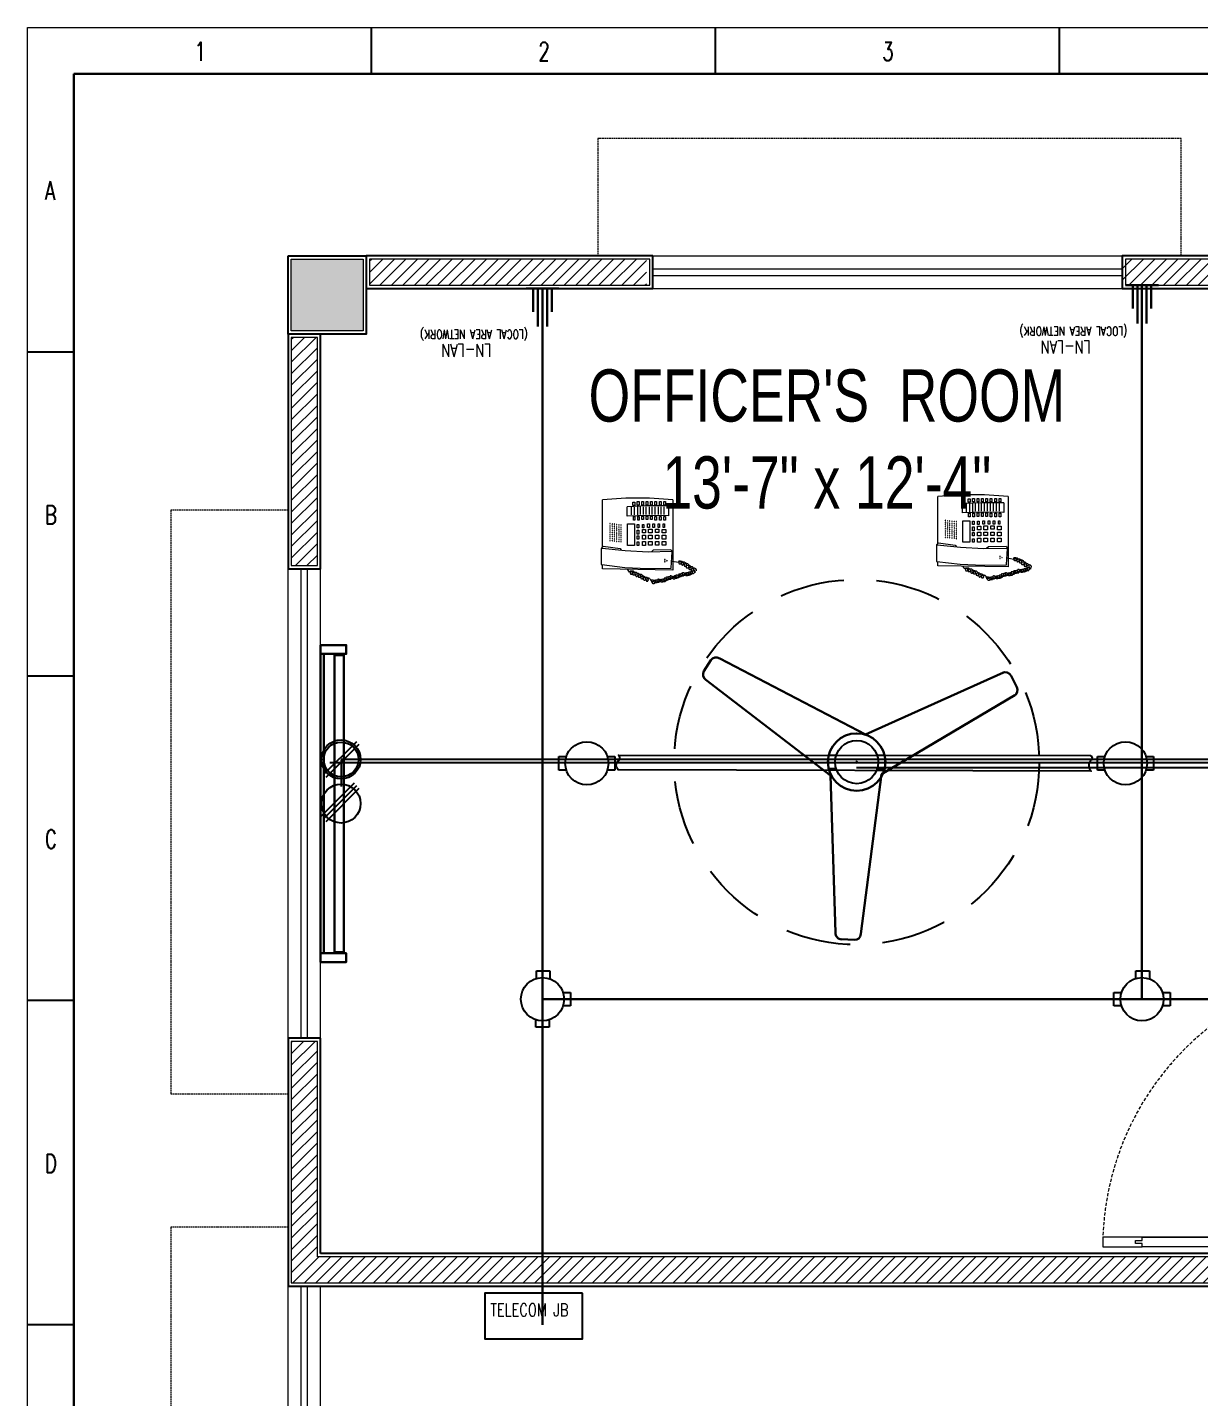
# Model space of a CAD drawing. Header units: inches. Extents: x 345 to 1189, y 67 to 663.
# Drawn here: x 345.3 to 525.2, y 453.2 to 663.5 of the extents above; entities that cross this region are included whole.
import ezdxf

# ---------------------------------------------------------------- set-up
doc = ezdxf.new("R2010")
doc.units = ezdxf.units.IN
doc.header["$MEASUREMENT"] = 0
doc.linetypes.add('DASH', pattern=[0.35, 0.25, -0.1])
doc.linetypes.add('DASHED', pattern=[0.75, 0.5, -0.25])
doc.layers.get('Defpoints').update_dxf_attribs({"lineweight": 0})
for name, color, linetype in [('Cables', 7, 'Continuous'), ('COLLUM', 1, 'Continuous'), ('Layer 1', 7, 'Continuous'), ('Sockets', 7, 'Continuous'), ('wall 05', 252, 'Continuous')]:
    doc.layers.add(name, color=color, linetype=linetype)
for name, color, linetype, lineweight in [('dim-8', 18, 'Continuous', 15), ('DOOR', 115, 'Continuous', 15), ('E-CF-Ceiling-Fan', 42, 'Continuous', 30), ('E-LAN', 6, 'Continuous', 30), ('E-WTL-Wall-Tube-Light', 7, 'Continuous', 30), ('Glass', 5, 'Continuous', 9), ('HACTH', 8, 'Continuous', 9), ('Hatch', 252, 'Continuous', 5), ('Sunshed', 5, 'Continuous', 15), ('WINDOW', 140, 'Continuous', 9)]:
    doc.layers.add(name, color=color, linetype=linetype, lineweight=lineweight)
doc.styles.add('Swiss721', font='swisscl.ttf')
doc.styles.add('TAVE1', font='ROMANS.shx', dxfattribs={"width": 0.75})
doc.styles.add('TEG BORDER', font='txt_qlt.shx', dxfattribs={"width": 0.7, "bigfont": 'hztxt.shx'})

# ---------------------------------------------------------------- blocks, each defined once
blk = doc.blocks.new('A$C63C712C3')
at = {"ltscale": 2}
for p, q in [((39.8, 42), (33.8, 42)), ((39.8, 15.9), (33.8, 15.9)), ((1230.6, 42), (1236.6, 42)), ((1230.6, 15.9), (1236.6, 15.9))]:
    blk.add_line(p, q, dxfattribs=at)
for points in [[(35.5, 102.6), (0, 102.6), (0, 0), (35.5, 0)], [(35.5, 102.6), (1235.5, 102.6), (1235.5, 90.2), (35.5, 90.2)], [(1235.5, 102.6), (1270.9, 102.6), (1270.9, 0), (1235.5, 0)], [(39.8, 47.6), (1230.6, 47.6), (1230.6, 10.1), (39.8, 10.1)]]:
    blk.add_lwpolyline(points, close=True, dxfattribs=at)
blk = doc.blocks.new('A$C4A7E7E9F')
at = {"layer": 'Defpoints'}
for points in [[(0, 5), (0.25, 5), (0.25, 4.75), (0, 4.75)], [(44.75, 5), (45, 5), (45, 4.75), (44.75, 4.75)], [(0, 0.25), (0.25, 0.25), (0.25, 0), (0, 0)], [(44.75, 0.25), (45, 0.25), (45, 0), (44.75, 0)]]:
    blk.add_lwpolyline(points, close=True, dxfattribs=at)
at = {"layer": 'DOOR'}
for points in [[(1.75, 10), (2, 10), (2, 11), (2.5, 11), (2.5, 5), (1, 5), (1, 11), (1.5, 11), (1.5, 10), (1.75, 10), (1.5, 10), (1.5, 11), (1, 11), (1, 42), (1.5, 42), (1.5, 43), (2, 43), (2, 42), (2.5, 42), (2.5, 11), (2.5, 48), (1, 48), (1, 42)], [(1, 5), (1, 3.5), (2.5, 3.5), (2.5, 0.25), (2.25, 0.25), (2.25, 0), (0.25, 0), (0.25, 0.25), (0, 0.25), (0, 4.75), (0.25, 4.75), (0.25, 5), (1, 5)], [(44, 5), (44, 3.5), (42.5, 3.5), (42.5, 0.25), (42.75, 0.25), (42.75, 0), (44.75, 0), (44.75, 0.25), (45, 0.25), (45, 4.75), (44.75, 4.75), (44.75, 5), (44, 5)]]:
    blk.add_lwpolyline(points, dxfattribs=at)
at = {"layer": 'DOOR', "linetype": 'DASHED', "lineweight": 0}
blk.add_arc((0.95, 4.98), 43.05, 0.0251, 87.941, dxfattribs=at)
at = {"layer": 'HACTH', "lineweight": 0, "ltscale": 10}
for p, q in [((1.5, 5), (44, 5)), ((2.25, 0), (42.75, 0))]:
    blk.add_line(p, q, dxfattribs=at)
blk = doc.blocks.new('b1')
at = {"layer": 'wall 05'}
for p, q in [((146270.29, 171680.84), (146265.29, 171680.84)), ((146265.29, 171680.84), (146265.29, 171642.84)), ((146270.29, 171647.84), (146270.29, 171680.84)), ((146438.29, 171647.84), (146270.29, 171647.84)), ((146438.29, 171642.84), (146438.29, 171647.84)), ((146265.29, 171642.84), (146438.29, 171642.84))]:
    blk.add_line(p, q, dxfattribs=at)
blk = doc.blocks.new('x1')
at = {"layer": 'Hatch', "lineweight": 0}
for p, q in [((146269.79, 171680.34), (146265.79, 171680.34)), ((146265.79, 171680.34), (146265.79, 171643.34)), ((146269.79, 171647.34), (146269.79, 171680.34)), ((146437.79, 171647.34), (146269.79, 171647.34)), ((146437.79, 171643.34), (146437.79, 171647.34)), ((146265.79, 171643.34), (146437.79, 171643.34))]:
    blk.add_line(p, q, dxfattribs=at)
blk = doc.blocks.new('252 BORDER A2')
for p, q in [((37.12, 420), (37.12, 415)), ((74.25, 420), (74.25, 415)), ((111.38, 420), (111.38, 415)), ((0, 385), (5, 385)), ((0, 350), (5, 350)), ((0, 315), (5, 315)), ((0, 280), (5, 280))]:
    blk.add_line(p, q)
at = {"linetype": 'Continuous'}
for p, q in [((489, 415), (5, 415)), ((5, 415), (5, 5))]:
    blk.add_line(p, q, dxfattribs=at)
at = {"color": 5, "lineweight": 15}
blk.add_lwpolyline([(0, 420), (594, 420), (594, 0), (0, 0)], close=True, dxfattribs=at)
blk.add_lwpolyline([(5, 415), (589, 415), (589, 5), (5, 5)], close=True)
at = {"char_height": 2, "width": 2, "attachment_point": 1, "style": 'TEG BORDER'}
for s, insert in [('1', (18.05, 418.41)), ('2', (55.17, 418.41)), ('3', (92.3, 418.41)), ('A', (1.91, 403.39)), ('B', (1.91, 368.39)), ('C', (1.91, 333.39)), ('D', (1.91, 298.39))]:
    blk.add_mtext(s, dxfattribs=dict(at, insert=insert))
blk = doc.blocks.new('CF')
for p, q in [((-23.84, 14.22), (-22.76, 15.89)), ((1.35, 4.29), (-21.39, 16.19)), ((-4.07, -2.11), (-23.55, 12.84)), ((1.35, 4.29), (22.9, 13.97)), ((24.1, 13.48), (25.01, 11.71)), ((3.87, -1.9), (24.71, 10.43)), ((-4.07, -2.11), (-3.33, -26.62)), ((3.87, -1.9), (0.65, -26.82)), ((-0.39, -27.76), (-2.38, -27.66))]:
    blk.add_line(p, q)
for radius in [4.48, 0.0888]:
    blk.add_circle((0, 0), radius)
for centre, radius, start, end in [((-21.93, 15.35), 0.996, 57.1351, 147.1351), ((-23.01, 13.68), 0.996, 147.1351, 237.1351), ((23.21, 13.03), 0.996, 27.1351, 117.1351), ((24.09, 11.25), 1.03, 299.2548, 26.4357), ((-2.33, -26.67), 0.996, 177.1351, 267.1351), ((-0.34, -26.77), 0.996, 267.1351, 357.1351)]:
    blk.add_arc(centre, radius, start, end)
blk = doc.blocks.new('TELEPHONE')
at = {"layer": 'Layer 1', "lineweight": 9}
for points in [[(10.02, 12.9), (9.9, 12.9), (9.78, 12.84), (9.72, 12.78), (9.66, 12.72), (9.66, 12.66), (9.6, 12.6), (9.6, 12.36), (9.66, 12.24), (9.66, 12.18), (9.72, 12.12)], [(10.26, 13.32), (10.14, 13.32), (10.08, 13.26), (10.02, 13.26), (9.96, 13.2), (9.9, 13.14), (9.84, 13.08), (9.78, 12.96), (9.78, 12.84), (9.84, 12.72), (9.84, 12.66), (9.9, 12.6), (9.96, 12.54)], [(10.2, 12.78), (10.14, 12.84), (10.14, 12.9), (10.02, 12.9)], [(10.5, 13.62), (10.32, 13.62), (10.26, 13.56), (10.2, 13.5), (10.08, 13.38), (10.08, 13.02), (10.14, 12.9), (10.2, 12.84)], [(10.44, 13.08), (10.44, 13.14), (10.38, 13.2), (10.32, 13.26), (10.26, 13.26), (10.2, 13.32), (10.14, 13.32)], [(10.2, 12.84), (10.38, 12.84), (10.44, 12.9), (10.44, 12.96)], [(10.74, 14.04), (10.68, 14.04), (10.56, 13.98), (10.5, 13.98), (10.32, 13.8), (10.32, 13.5), (10.38, 13.38), (10.38, 13.32), (10.44, 13.26)], [(10.44, 13.26), (10.68, 13.26), (10.68, 13.38), (10.74, 13.38)], [(10.44, 12.96), (10.44, 13.08)], [(10.92, 14.4), (10.74, 14.4), (10.62, 14.34), (10.62, 14.28), (10.56, 14.22), (10.5, 14.1), (10.5, 13.86), (10.56, 13.8), (10.62, 13.74), (10.68, 13.68)], [(10.68, 13.5), (10.68, 13.56), (10.62, 13.62), (10.5, 13.62)], [(10.92, 13.92), (10.86, 13.98), (10.8, 14.04), (10.68, 14.04)], [(10.68, 13.68), (10.74, 13.68), (10.74, 13.62), (10.8, 13.62), (10.8, 13.68), (10.86, 13.68), (10.92, 13.74), (10.92, 13.8)], [(10.74, 13.38), (10.74, 13.44), (10.68, 13.5)], [(10.8, 14.1), (10.8, 14.04), (10.98, 14.04), (10.98, 14.1), (11.04, 14.1), (11.04, 14.34)], [(11.1, 13.5), (11.16, 13.5), (11.28, 13.62), (11.28, 13.68), (11.34, 13.68), (11.34, 13.98), (11.28, 13.98), (11.28, 14.04), (11.22, 14.1), (11.16, 14.1), (11.1, 14.16), (10.92, 14.16), (10.86, 14.1), (10.8, 14.1)], [(10.92, 13.8), (10.92, 13.92)], [(11.1, 13.8), (11.04, 13.8), (11.04, 13.74), (10.98, 13.68), (10.98, 13.62), (11.04, 13.56)], [(11.04, 13.56), (11.04, 13.5), (11.1, 13.5)], [(11.16, 13.2), (11.28, 13.2), (11.34, 13.26), (11.46, 13.38), (11.46, 13.56), (11.4, 13.62), (11.4, 13.68), (11.34, 13.74), (11.28, 13.74), (11.28, 13.8), (11.1, 13.8)], [(11.22, 13.5), (11.16, 13.5), (11.1, 13.44)], [(11.1, 13.44), (11.1, 13.26)], [(11.1, 13.26), (11.1, 13.2), (11.16, 13.2)], [(11.22, 12.96), (11.22, 12.9), (11.4, 12.9), (11.46, 12.96), (11.52, 13.02), (11.52, 13.08), (11.58, 13.14), (11.58, 13.32), (11.52, 13.38), (11.52, 13.44), (11.46, 13.44), (11.4, 13.5), (11.16, 13.5)], [(11.34, 13.2), (11.28, 13.2), (11.28, 13.14), (11.22, 13.14), (11.22, 12.96)], [(11.4, 12.84), (11.28, 12.84), (11.28, 12.78)], [(11.28, 12.24), (11.34, 12.24), (11.4, 12.3), (11.46, 12.3), (11.52, 12.36), (11.52, 12.42), (11.58, 12.48), (11.58, 12.66), (11.52, 12.72), (11.52, 12.78), (11.46, 12.84), (11.4, 12.84)], [(11.28, 12.78), (11.28, 12.66), (11.34, 12.6)], [(11.34, 12.6), (11.46, 12.6), (11.52, 12.66), (11.58, 12.72), (11.64, 12.78), (11.64, 13.02), (11.58, 13.08), (11.52, 13.14), (11.46, 13.2), (11.34, 13.2)], [(0, 10.8), (-0.24, 7.2), (-0.24, 3.6), (0, 0)], [(0, 10.8), (10.8, 10.8)], [(7.44, -0.06), (7.8, 3.48), (7.98, 7.02), (7.92, 10.62)], [(7.68, 10.5), (7.92, 10.68)], [(7.98, 10.68), (7.92, 10.68), (7.92, 10.62)], [(10.44, 10.56), (7.98, 10.68)], [(9.66, 12.06), (9.54, 12.06), (9.42, 11.94), (9.42, 11.7), (9.48, 11.7), (9.48, 11.64), (9.6, 11.64)], [(9.42, 10.68), (9.6, 11.64)], [(9.9, 12.48), (9.72, 12.48), (9.48, 12.24), (9.48, 11.88), (9.6, 11.76)], [(9.6, 11.76), (9.66, 11.7), (9.78, 11.7), (9.78, 11.76), (9.84, 11.76), (9.84, 11.82)], [(9.84, 12), (9.78, 12.06), (9.66, 12.06)], [(9.72, 12.12), (9.96, 12.12), (9.96, 12.18), (10.02, 12.24)], [(9.96, 12.36), (9.96, 12.48), (9.78, 12.48)], [(9.84, 11.82), (9.84, 12)], [(10.02, 12.24), (10.02, 12.3), (9.96, 12.36)], [(10.5, 10.5), (10.5, 10.56), (10.44, 10.56)], [(10.8, 10.8), (10.62, 0)], [(11.34, 12.6), (11.28, 12.54), (11.22, 12.48), (11.22, 12.3)], [(11.22, 12.3), (11.28, 12.3), (11.28, 12.24)], [(11.4, 11.94), (11.46, 11.94), (11.52, 12), (11.58, 12), (11.64, 12.06), (11.64, 12.12), (11.7, 12.18), (11.7, 12.42), (11.64, 12.42), (11.64, 12.48), (11.58, 12.54), (11.52, 12.54), (11.46, 12.6), (11.34, 12.6)], [(11.4, 12.24), (11.34, 12.18), (11.34, 12.06), (11.4, 12)], [(11.46, 11.64), (11.52, 11.64), (11.58, 11.7), (11.64, 11.7), (11.7, 11.76), (11.7, 11.82), (11.76, 11.88), (11.76, 12.06), (11.7, 12.12), (11.7, 12.18), (11.64, 12.24), (11.58, 12.24), (11.52, 12.3), (11.46, 12.3), (11.4, 12.24)], [(11.4, 12), (11.4, 11.94)], [(11.46, 11.94), (11.4, 11.88), (11.4, 11.7)], [(11.4, 11.7), (11.46, 11.7), (11.46, 11.64)], [(11.52, 12), (11.46, 11.94)], [(11.64, 11.28), (11.76, 11.28), (11.82, 11.34), (11.88, 11.4), (11.88, 11.46), (11.94, 11.52), (11.94, 11.7), (11.88, 11.76), (11.88, 11.82), (11.82, 11.82), (11.76, 11.88), (11.52, 11.88)], [(11.64, 11.58), (11.58, 11.52)], [(11.58, 11.52), (11.58, 11.34)], [(11.58, 11.34), (11.58, 11.28), (11.64, 11.28)], [(11.7, 11.7), (11.7, 11.64), (11.64, 11.64)], [(11.76, 10.98), (11.82, 10.98), (11.88, 11.04), (11.94, 11.04), (12, 11.1), (12, 11.16), (12.06, 11.22), (12.06, 11.4), (12, 11.46), (12, 11.52), (11.94, 11.52), (11.88, 11.58), (11.82, 11.58), (11.76, 11.64), (11.7, 11.64), (11.64, 11.58), (11.7, 11.58)], [(11.76, 11.28), (11.7, 11.22), (11.7, 11.04)], [(11.7, 11.04), (11.76, 10.98)], [(11.76, 10.62), (11.7, 10.56), (11.7, 10.38)], [(11.82, 11.34), (11.82, 11.28), (11.76, 11.28)], [(11.88, 10.92), (11.76, 10.92), (11.76, 10.86)], [(11.76, 10.32), (11.82, 10.32), (11.88, 10.38), (11.94, 10.38), (12, 10.44), (12, 10.5), (12.06, 10.56), (12.06, 10.74), (12, 10.8), (12, 10.86), (11.94, 10.92), (11.88, 10.92)], [(11.76, 10.86), (11.76, 10.74)], [(11.76, 10.74), (11.82, 10.68)], [(11.82, 10.68), (11.76, 10.62)], [(11.82, 10.68), (11.94, 10.68), (12.06, 10.8), (12.12, 10.86), (12.12, 11.1), (12.06, 11.16), (12, 11.22), (12, 11.28), (11.88, 11.28), (11.82, 11.34)], [(11.88, 10.08), (11.88, 10.02), (11.94, 10.02), (12, 10.08), (12.06, 10.08), (12.12, 10.14), (12.12, 10.2), (12.18, 10.26), (12.18, 10.5), (12.12, 10.5), (12.12, 10.56), (12.06, 10.62), (12, 10.62), (11.94, 10.68), (11.82, 10.68)], [(0.84, 9.42), (0.3, 9.42), (0.3, 9.66), (0.84, 9.66)], [(0.84, 8.76), (0.3, 8.76), (0.3, 9), (0.84, 9)], [(0.84, 9.66), (0.84, 9.42)], [(0.84, 9), (0.84, 8.76)], [(0.96, 10.14), (2.46, 10.14)], [(0.96, 10.14), (0.96, 6.96), (1.08, 3.78)], [(2.28, 9.48), (1.08, 9.48)], [(2.28, 9), (1.08, 9)], [(2.28, 8.58), (1.08, 8.58)], [(2.46, 10.14), (2.4, 6.96), (2.52, 3.78)], [(3.12, 9.42), (2.58, 9.42), (2.58, 9.66), (3.12, 9.66)], [(3.12, 8.76), (2.58, 8.76), (2.58, 9), (3.12, 9)], [(3.12, 9.66), (3.12, 9.42)], [(3.12, 9), (3.12, 8.76)], [(4.26, 9.3), (3.72, 9.3), (3.72, 9.54), (4.26, 9.54)], [(4.26, 8.52), (3.72, 8.52), (3.72, 8.76), (4.26, 8.76)], [(4.26, 9.54), (4.26, 9.3)], [(4.26, 8.76), (4.26, 8.52)], [(4.5, 8.64), (5.04, 8.64)], [(4.5, 8.16), (4.5, 8.64)], [(4.56, 9.72), (5.1, 9.72)], [(4.56, 9.18), (4.56, 9.72)], [(5.1, 9.18), (4.56, 9.18)], [(5.04, 8.64), (5.04, 8.16)], [(5.1, 9.72), (5.1, 9.18)], [(6.06, 9.18), (5.46, 9.18), (5.46, 9.72), (6.06, 9.72)], [(6, 8.16), (5.46, 8.16), (5.46, 8.64), (6, 8.64)], [(6, 8.64), (6, 8.16)], [(6.06, 9.72), (6.06, 9.18)], [(6.96, 9.18), (6.42, 9.18), (6.42, 9.72), (6.96, 9.72)], [(6.96, 8.16), (6.42, 8.16), (6.42, 8.64), (6.96, 8.64)], [(6.96, 9.72), (6.96, 9.18)], [(6.96, 8.64), (6.96, 8.16)], [(7.68, 10.5), (7.74, 7.8), (7.98, 7.5)], [(9.24, 9.6), (9.18, 9.6), (9.18, 9.54), (9.24, 9.54), (9.24, 9.6)], [(9.18, 9.6), (9.18, 9.6)], [(9.3, 9.9), (9.36, 9.84), (9.36, 9.9), (9.3, 9.9)], [(9.54, 9.6), (9.48, 9.6), (9.48, 9.54), (9.54, 9.54), (9.54, 9.6)], [(9.48, 9.6), (9.48, 9.6)], [(9.96, -0.12), (10.38, 3.42), (10.56, 6.96), (10.5, 10.5)], [(11.7, 10.38), (11.76, 10.38), (11.76, 10.32)], [(11.94, 10.38), (11.88, 10.38), (11.88, 10.32), (11.82, 10.26), (11.82, 10.14), (11.88, 10.08)], [(11.94, 10.02), (11.88, 9.96), (11.88, 9.84), (11.94, 9.78), (11.94, 9.72)], [(11.94, 9.72), (12, 9.72), (12.06, 9.78), (12.12, 9.78), (12.18, 9.84), (12.18, 9.9), (12.24, 9.96), (12.24, 10.2), (12.18, 10.2), (12.18, 10.26), (12.12, 10.32), (12.06, 10.32), (12, 10.38), (11.94, 10.38)], [(12, 10.08), (11.94, 10.02)], [(12.12, 9.42), (12.18, 9.42), (12.24, 9.48), (12.3, 9.48), (12.36, 9.54), (12.42, 9.6), (12.42, 9.84), (12.36, 9.9), (12.36, 9.96), (12.3, 9.96), (12.24, 10.02), (12.18, 10.02), (12.12, 10.08), (12.06, 10.08), (12, 10.02)], [(12.12, 9.72), (12.06, 9.66), (12.06, 9.48)], [(12.06, 9.48), (12.12, 9.48), (12.12, 9.42)], [(12.18, 9.78), (12.12, 9.72)], [(12.3, 9.48), (12.3, 9.42), (12.24, 9.42), (12.24, 9.36), (12.18, 9.3), (12.18, 9.24), (12.24, 9.18)], [(12.3, 8.82), (12.24, 8.76), (12.24, 8.7), (12.18, 8.64), (12.18, 8.58), (12.24, 8.52)], [(12.36, 9.06), (12.3, 9.06), (12.24, 9)], [(12.24, 9), (12.24, 8.94), (12.3, 8.88), (12.3, 8.82), (12.36, 8.82)], [(12.24, 8.52), (12.24, 8.46), (12.3, 8.46)], [(12.36, 8.82), (12.42, 8.82), (12.42, 8.88), (12.48, 8.88), (12.6, 9), (12.6, 9.24), (12.54, 9.3), (12.54, 9.36), (12.48, 9.42), (12.42, 9.42), (12.36, 9.48), (12.3, 9.48)], [(12.3, 8.46), (12.36, 8.46), (12.42, 8.52), (12.48, 8.58), (12.54, 8.64), (12.54, 8.94), (12.42, 9.06), (12.36, 9.06)], [(12.42, 8.52), (12.36, 8.46)], [(12.36, 8.46), (12.36, 8.22)], [(0.84, 8.04), (0.3, 8.04), (0.3, 8.28), (0.84, 8.28)], [(0.84, 7.38), (0.3, 7.38), (0.3, 7.62), (0.84, 7.62)], [(0.84, 6.72), (0.3, 6.72), (0.3, 6.96), (0.84, 6.96)], [(0.84, 8.28), (0.84, 8.04)], [(0.84, 7.62), (0.84, 7.38)], [(0.84, 6.96), (0.84, 6.72)], [(2.28, 8.1), (1.08, 8.1)], [(2.28, 7.62), (1.08, 7.62)], [(2.28, 7.2), (1.08, 7.2)], [(2.28, 6.72), (1.08, 6.72)], [(3.06, 7.38), (2.52, 7.38), (2.52, 7.62), (3.06, 7.62)], [(3.06, 6.72), (2.52, 6.72), (2.52, 6.96), (3.06, 6.96)], [(3.12, 8.04), (2.58, 8.04), (2.58, 8.28), (3.12, 8.28)], [(3.06, 7.62), (3.06, 7.38)], [(3.06, 6.96), (3.06, 6.72)], [(3.12, 8.28), (3.12, 8.04)], [(4.26, 7.74), (3.72, 7.74), (3.72, 7.98), (4.26, 7.98)], [(4.26, 6.9), (3.72, 6.9), (3.72, 7.2), (4.26, 7.2)], [(4.32, 6.12), (3.78, 6.12), (3.78, 6.36), (4.32, 6.36)], [(4.26, 7.98), (4.26, 7.74)], [(4.26, 7.2), (4.26, 6.9)], [(4.32, 6.36), (4.32, 6.12)], [(5.04, 8.16), (4.5, 8.16)], [(4.5, 7.62), (5.1, 7.62)], [(4.5, 7.08), (4.5, 7.62)], [(5.1, 7.08), (4.5, 7.08)], [(4.56, 6.6), (5.1, 6.6)], [(4.56, 6.12), (4.56, 6.6)], [(5.1, 7.62), (5.1, 7.08)], [(5.1, 6.6), (5.1, 6.12)], [(6, 7.08), (5.46, 7.08), (5.46, 7.62), (6, 7.62)], [(6.06, 6.12), (5.46, 6.12), (5.46, 6.6), (6.06, 6.6)], [(6, 7.62), (6, 7.08)], [(6.06, 6.6), (6.06, 6.12)], [(6.96, 7.08), (6.42, 7.08), (6.42, 7.62), (6.96, 7.62)], [(7.02, 6.12), (6.42, 6.12), (6.42, 6.6), (7.02, 6.6)], [(6.96, 7.62), (6.96, 7.08)], [(7.02, 6.6), (7.02, 6.12)], [(12.18, 6.66), (12.06, 6.66), (12, 6.6), (11.94, 6.6), (11.88, 6.54), (11.82, 6.48), (11.76, 6.42), (11.76, 6.36), (11.7, 6.24), (11.7, 6.18), (11.76, 6.12), (11.76, 6), (11.88, 5.88)], [(12.36, 7.08), (12.3, 7.02), (12.12, 7.02), (12.06, 6.96), (12, 6.9), (11.94, 6.84), (11.94, 6.48), (12, 6.42), (12, 6.36), (12.06, 6.3)], [(12.36, 7.44), (12.3, 7.44), (12.12, 7.26), (12.12, 7.2), (12.06, 7.14), (12.06, 6.9), (12.12, 6.84), (12.18, 6.78), (12.24, 6.72)], [(12.06, 6.3), (12.12, 6.3), (12.18, 6.24), (12.24, 6.3), (12.3, 6.3), (12.3, 6.36), (12.36, 6.42), (12.36, 6.48), (12.3, 6.54)], [(12.3, 6.54), (12.3, 6.6), (12.24, 6.6), (12.24, 6.66), (12.12, 6.66)], [(12.48, 6.96), (12.42, 6.96), (12.42, 7.02), (12.36, 7.02), (12.36, 7.08), (12.3, 7.08), (12.24, 7.02)], [(12.24, 6.72), (12.24, 6.66), (12.36, 6.66), (12.36, 6.72), (12.42, 6.72), (12.48, 6.78), (12.48, 6.84)], [(12.36, 8.22), (12.36, 8.16), (12.42, 8.16)], [(12.48, 7.86), (12.42, 7.86), (12.36, 7.8)], [(12.36, 7.8), (12.36, 7.5), (12.42, 7.5)], [(12.42, 7.5), (12.6, 7.5), (12.72, 7.62), (12.78, 7.62), (12.78, 7.68), (12.84, 7.74), (12.84, 7.92), (12.78, 7.98), (12.78, 8.04), (12.72, 8.1), (12.66, 8.16), (12.6, 8.16), (12.48, 8.22)], [(12.48, 8.22), (12.42, 8.22), (12.42, 8.16)], [(12.42, 8.16), (12.42, 7.92)], [(12.42, 7.92), (12.42, 7.86), (12.48, 7.86)], [(12.48, 6.84), (12.48, 6.96)], [(0.84, 6.06), (0.3, 6.06), (0.3, 6.3), (0.84, 6.3)], [(0.84, 5.34), (0.3, 5.34), (0.3, 5.64), (0.84, 5.64)], [(0.9, 4.68), (0.36, 4.68), (0.36, 4.98), (0.9, 4.98)], [(0.84, 6.3), (0.84, 6.06)], [(0.84, 5.64), (0.84, 5.34)], [(0.9, 4.98), (0.9, 4.68)], [(2.28, 6.3), (1.08, 6.3)], [(2.28, 5.82), (1.08, 5.82)], [(2.34, 5.4), (1.08, 5.4)], [(2.34, 4.92), (1.14, 4.92)], [(2.34, 4.44), (1.14, 4.44)], [(3.06, 6.06), (2.52, 6.06), (2.52, 6.3), (3.06, 6.3)], [(3.12, 5.4), (2.58, 5.4), (2.58, 5.64), (3.12, 5.64)], [(3.12, 4.74), (2.58, 4.74), (2.58, 4.98), (3.12, 4.98)], [(3.06, 6.3), (3.06, 6.06)], [(3.12, 5.64), (3.12, 5.4)], [(3.12, 4.98), (3.12, 4.74)], [(3.72, 4.92), (7.02, 4.92)], [(3.72, 3.84), (3.72, 4.92)], [(4.32, 5.34), (3.78, 5.34), (3.78, 5.58), (4.32, 5.58)], [(4.32, 5.58), (4.32, 5.34)], [(5.1, 6.12), (4.56, 6.12)], [(4.68, 5.58), (5.28, 5.58)], [(4.68, 5.34), (4.68, 5.58)], [(5.28, 5.34), (4.68, 5.34)], [(5.28, 5.58), (5.28, 5.34)], [(6.06, 5.34), (5.52, 5.34), (5.52, 5.58), (6.06, 5.58)], [(6.06, 5.58), (6.06, 5.34)], [(7.02, 5.34), (6.48, 5.34), (6.48, 5.58), (7.02, 5.58)], [(7.02, 5.58), (7.02, 5.34)], [(7.02, 4.92), (7.02, 3.84)], [(11.46, 5.04), (11.34, 5.04), (11.28, 4.98), (11.22, 4.98), (10.98, 4.74), (10.98, 4.56), (11.04, 4.5), (11.04, 4.38), (11.16, 4.26)], [(11.22, 4.62), (11.1, 4.62), (10.98, 4.5), (10.98, 4.26), (11.04, 4.2), (11.1, 4.2), (11.1, 4.14)], [(11.58, 5.46), (11.52, 5.46), (11.4, 5.4), (11.34, 5.4), (11.28, 5.34), (11.22, 5.28), (11.16, 5.22), (11.16, 4.8), (11.28, 4.68)], [(11.16, 4.26), (11.34, 4.26), (11.34, 4.32), (11.4, 4.32), (11.4, 4.5)], [(11.4, 4.5), (11.4, 4.56), (11.34, 4.56), (11.34, 4.62), (11.22, 4.62)], [(11.28, 4.68), (11.52, 4.68), (11.52, 4.8)], [(11.76, 5.82), (11.64, 5.82), (11.52, 5.76), (11.46, 5.76), (11.4, 5.7), (11.4, 5.58), (11.34, 5.52), (11.34, 5.28), (11.4, 5.22), (11.46, 5.16), (11.46, 5.1)], [(11.52, 4.92), (11.52, 4.98), (11.46, 4.98), (11.46, 5.04), (11.34, 5.04)], [(11.94, 6.24), (11.76, 6.24), (11.7, 6.18), (11.46, 5.94), (11.46, 5.76), (11.52, 5.7), (11.52, 5.64), (11.58, 5.52), (11.64, 5.52)], [(11.46, 5.1), (11.52, 5.1), (11.52, 5.04), (11.64, 5.04), (11.64, 5.1), (11.7, 5.1), (11.7, 5.16), (11.76, 5.16), (11.76, 5.22)], [(11.76, 5.34), (11.7, 5.34), (11.7, 5.4), (11.64, 5.4), (11.64, 5.46), (11.52, 5.46)], [(11.52, 4.8), (11.52, 4.92)], [(11.64, 5.52), (11.64, 5.46), (11.82, 5.46), (11.82, 5.52), (11.88, 5.52), (11.88, 5.7)], [(11.88, 5.7), (11.88, 5.76), (11.82, 5.76), (11.82, 5.82), (11.7, 5.82)], [(11.76, 5.22), (11.76, 5.34)], [(12.12, 6.12), (12.12, 6.18), (12.06, 6.18), (12.06, 6.24), (11.94, 6.24)], [(2.52, 3.78), (1.08, 3.78)], [(7.02, 3.84), (3.72, 3.84)], [(3.78, 2.16), (3.84, 2.16), (3.84, 2.22), (3.78, 2.22), (3.78, 2.16)], [(3.84, 2.82), (3.9, 2.82), (3.9, 2.88), (3.84, 2.88), (3.84, 2.82)], [(4.14, 2.16), (4.2, 2.16), (4.2, 2.22), (4.14, 2.22), (4.14, 2.16)], [(4.2, 2.82), (4.26, 2.82), (4.26, 2.88), (4.2, 2.88), (4.2, 2.82)], [(4.44, 2.16), (4.5, 2.16), (4.5, 2.22), (4.44, 2.22), (4.44, 2.16)], [(4.5, 2.82), (4.56, 2.82), (4.56, 2.88), (4.5, 2.88), (4.5, 2.82)], [(4.74, 2.16), (4.8, 2.16), (4.8, 2.22), (4.74, 2.22), (4.74, 2.16)], [(4.8, 2.52), (4.86, 2.52), (4.86, 2.58), (4.8, 2.58), (4.8, 2.52)], [(4.86, 2.82), (4.92, 2.82), (4.92, 2.88), (4.86, 2.88), (4.86, 2.82)], [(5.1, 2.52), (5.16, 2.52), (5.16, 2.58), (5.1, 2.52)], [(5.1, 2.16), (5.16, 2.16), (5.16, 2.22), (5.1, 2.22), (5.1, 2.16)], [(5.16, 2.82), (5.22, 2.82), (5.22, 2.88), (5.16, 2.88), (5.16, 2.82)], [(5.4, 2.16), (5.46, 2.16), (5.46, 2.22), (5.4, 2.22), (5.4, 2.16)], [(5.46, 2.82), (5.52, 2.82), (5.52, 2.88), (5.46, 2.88), (5.46, 2.82)], [(5.7, 2.16), (5.76, 2.16), (5.76, 2.22), (5.7, 2.22), (5.7, 2.16)], [(5.76, 2.82), (5.82, 2.82), (5.82, 2.88), (5.76, 2.88), (5.76, 2.82)], [(5.76, 2.52), (5.82, 2.52), (5.76, 2.58), (5.76, 2.52)], [(6, 2.16), (6.06, 2.16), (6.06, 2.22), (6, 2.22), (6, 2.16)], [(6.06, 2.52), (6.12, 2.52), (6.12, 2.58), (6.06, 2.58), (6.06, 2.52)], [(6.12, 2.82), (6.18, 2.82), (6.18, 2.88), (6.12, 2.88), (6.12, 2.82)], [(6.36, 2.16), (6.42, 2.16), (6.42, 2.22), (6.36, 2.22), (6.36, 2.16)], [(6.42, 2.82), (6.48, 2.82), (6.48, 2.88), (6.42, 2.88), (6.42, 2.82)], [(7.14, 0.12), (7.5, 2.7)], [(7.5, 2.7), (7.74, 2.88)], [(11.1, 4.14), (10.68, 3.84)], [(7.32, 0), (0, 0)], [(3.72, 1.2), (3.66, 1.2), (3.66, 1.14), (3.72, 1.14), (3.72, 1.2)], [(3.66, 1.2), (3.66, 1.2)], [(3.72, 1.8), (3.78, 1.8), (3.78, 1.86), (3.72, 1.86), (3.72, 1.8)], [(3.72, 1.5), (3.78, 1.5), (3.72, 1.56), (3.72, 1.5)], [(4.08, 1.2), (4.02, 1.2), (4.02, 1.14), (4.08, 1.14), (4.08, 1.2)], [(4.02, 1.2), (4.02, 1.2)], [(4.08, 1.8), (4.14, 1.8), (4.14, 1.86), (4.08, 1.86), (4.08, 1.8)], [(4.38, 1.2), (4.32, 1.2), (4.32, 1.14), (4.38, 1.14), (4.38, 1.2)], [(4.32, 1.2), (4.32, 1.2)], [(4.38, 1.8), (4.44, 1.8), (4.44, 1.86), (4.38, 1.86), (4.38, 1.8)], [(4.38, 1.5), (4.44, 1.5), (4.38, 1.56), (4.38, 1.5)], [(4.68, 1.2), (4.62, 1.2), (4.62, 1.14), (4.68, 1.14), (4.68, 1.2)], [(4.62, 1.2), (4.62, 1.2)], [(4.68, 1.5), (4.74, 1.5), (4.74, 1.56), (4.68, 1.56), (4.68, 1.5)], [(4.74, 1.8), (4.8, 1.8), (4.8, 1.86), (4.74, 1.86), (4.74, 1.8)], [(4.92, 1.2), (4.98, 1.2), (4.98, 1.14), (5.04, 1.2), (4.92, 1.2)], [(5.04, 1.8), (5.1, 1.8), (5.1, 1.86), (5.04, 1.86), (5.04, 1.8)], [(5.34, 1.2), (5.28, 1.2), (5.28, 1.14), (5.34, 1.14), (5.34, 1.2)], [(5.28, 1.2), (5.28, 1.2)], [(5.34, 1.8), (5.4, 1.8), (5.4, 1.86), (5.34, 1.86), (5.34, 1.8)], [(5.64, 1.2), (5.58, 1.2), (5.58, 1.14), (5.64, 1.14), (5.64, 1.2)], [(5.58, 1.2), (5.58, 1.2)], [(5.64, 1.8), (5.7, 1.8), (5.7, 1.86), (5.64, 1.86), (5.64, 1.8)], [(5.64, 1.5), (5.7, 1.5), (5.64, 1.56), (5.64, 1.5)], [(5.94, 1.2), (5.88, 1.2), (5.88, 1.14), (5.94, 1.14), (5.94, 1.2)], [(5.88, 1.2), (5.88, 1.2)], [(5.94, 1.5), (6, 1.5), (6, 1.56), (5.94, 1.56), (5.94, 1.5)], [(6, 1.8), (6.06, 1.8), (6.06, 1.86), (6, 1.86), (6, 1.8)], [(6.3, 1.2), (6.24, 1.2), (6.24, 1.14), (6.3, 1.14), (6.3, 1.2)], [(6.24, 1.2), (6.24, 1.2)], [(6.3, 1.8), (6.36, 1.8), (6.36, 1.86), (6.3, 1.86), (6.3, 1.8)], [(7.44, -0.12), (7.14, 0.12)], [(10.62, 0), (10.02, 0)], [(7.44, -0.06), (7.44, -0.12), (7.5, -0.18)], [(7.5, -0.18), (9.96, -0.18), (9.96, -0.12)]]:
    blk.add_lwpolyline(points, dxfattribs=at)
for points, knots in [([(9.96, 12.54), (9.96, 12.54), (10.02, 12.54), (10.02, 12.54), (10.18, 12.52), (10.22, 12.56), (10.2, 12.72), (10.2, 12.72), (10.2, 12.78), (10.2, 12.78)], [0, 0, 0, 0, 1, 1, 1, 2, 2, 2, 3, 3, 3, 3]), ([(12.24, 9.18), (12.24, 9.18), (12.24, 9.12), (12.24, 9.12), (12.24, 9.12), (12.36, 9.12), (12.36, 9.12), (12.5, 9.29), (12.56, 9.22), (12.54, 9.42), (12.54, 9.42), (12.54, 9.6), (12.54, 9.6), (12.54, 9.6), (12.48, 9.66), (12.48, 9.66), (12.48, 9.66), (12.42, 9.72), (12.42, 9.72), (12.42, 9.72), (12.3, 9.72), (12.3, 9.72), (12.3, 9.72), (12.24, 9.78), (12.24, 9.78), (12.24, 9.78), (12.18, 9.78), (12.18, 9.78), (12.18, 9.78), (12.12, 9.72), (12.12, 9.72)], [0, 0, 0, 0, 1, 1, 1, 2, 2, 2, 3, 3, 3, 4, 4, 4, 5, 5, 5, 6, 6, 6, 7, 7, 7, 8, 8, 8, 9, 9, 9, 10, 10, 10, 10]), ([(12.42, 8.16), (12.42, 8.16), (12.48, 8.16), (12.48, 8.16), (12.75, 8.43), (12.64, 8.25), (12.66, 8.64), (12.66, 8.64), (12.66, 8.7), (12.66, 8.7), (12.66, 8.7), (12.6, 8.7), (12.6, 8.7), (12.6, 8.7), (12.54, 8.76), (12.54, 8.76), (12.54, 8.76), (12.48, 8.82), (12.48, 8.82), (12.48, 8.82), (12.3, 8.82), (12.3, 8.82)], [0, 0, 0, 0, 1, 1, 1, 2, 2, 2, 3, 3, 3, 4, 4, 4, 5, 5, 5, 6, 6, 6, 7, 7, 7, 7]), ([(12.48, 7.86), (12.48, 7.86), (12.54, 7.86), (12.54, 7.86), (12.81, 8.13), (12.7, 7.96), (12.72, 8.34), (12.72, 8.34), (12.72, 8.4), (12.72, 8.4), (12.72, 8.4), (12.66, 8.4), (12.66, 8.4), (12.66, 8.4), (12.6, 8.46), (12.6, 8.46), (12.6, 8.46), (12.54, 8.46), (12.54, 8.46), (12.54, 8.46), (12.48, 8.52), (12.48, 8.52), (12.48, 8.52), (12.42, 8.52), (12.42, 8.52)], [0, 0, 0, 0, 1, 1, 1, 2, 2, 2, 3, 3, 3, 4, 4, 4, 5, 5, 5, 6, 6, 6, 7, 7, 7, 8, 8, 8, 8]), ([(12.36, 7.44), (12.36, 7.44), (12.42, 7.44), (12.42, 7.44), (12.6, 7.63), (12.52, 7.49), (12.54, 7.8), (12.54, 7.8), (12.48, 7.86), (12.48, 7.86)], [0, 0, 0, 0, 1, 1, 1, 2, 2, 2, 3, 3, 3, 3]), ([(11.88, 5.88), (11.88, 5.88), (11.94, 5.88), (11.94, 5.88), (12.1, 5.86), (12.14, 5.9), (12.12, 6.06), (12.12, 6.06), (12.12, 6.12), (12.12, 6.12)], [0, 0, 0, 0, 1, 1, 1, 2, 2, 2, 3, 3, 3, 3]), ([(3.84, 2.52), (3.84, 2.52), (3.9, 2.52), (3.9, 2.52), (3.9, 2.52), (3.84, 2.52), (3.84, 2.52), (3.84, 2.52), (3.84, 2.58), (3.84, 2.58), (3.84, 2.58), (3.84, 2.52), (3.84, 2.52)], [0, 0, 0, 0, 1, 1, 1, 2, 2, 2, 3, 3, 3, 4, 4, 4, 4]), ([(4.14, 2.52), (4.14, 2.52), (4.2, 2.52), (4.2, 2.52), (4.2, 2.52), (4.2, 2.58), (4.2, 2.58), (4.2, 2.58), (4.2, 2.52), (4.2, 2.52), (4.2, 2.52), (4.14, 2.52), (4.14, 2.52)], [0, 0, 0, 0, 1, 1, 1, 2, 2, 2, 3, 3, 3, 4, 4, 4, 4]), ([(4.5, 2.52), (4.5, 2.52), (4.56, 2.52), (4.56, 2.52), (4.56, 2.52), (4.5, 2.52), (4.5, 2.52), (4.5, 2.52), (4.5, 2.58), (4.5, 2.58), (4.5, 2.58), (4.5, 2.52), (4.5, 2.52)], [0, 0, 0, 0, 1, 1, 1, 2, 2, 2, 3, 3, 3, 4, 4, 4, 4]), ([(5.4, 2.52), (5.4, 2.52), (5.46, 2.52), (5.46, 2.52), (5.46, 2.52), (5.46, 2.58), (5.46, 2.58), (5.46, 2.58), (5.46, 2.52), (5.46, 2.52), (5.46, 2.52), (5.4, 2.52), (5.4, 2.52)], [0, 0, 0, 0, 1, 1, 1, 2, 2, 2, 3, 3, 3, 4, 4, 4, 4]), ([(6.36, 2.52), (6.36, 2.52), (6.42, 2.52), (6.42, 2.52), (6.42, 2.52), (6.42, 2.58), (6.42, 2.58), (6.42, 2.58), (6.42, 2.52), (6.42, 2.52), (6.42, 2.52), (6.36, 2.52), (6.36, 2.52)], [0, 0, 0, 0, 1, 1, 1, 2, 2, 2, 3, 3, 3, 4, 4, 4, 4]), ([(4.02, 1.5), (4.02, 1.5), (4.08, 1.5), (4.08, 1.5), (4.08, 1.5), (4.08, 1.56), (4.08, 1.56), (4.08, 1.56), (4.08, 1.5), (4.08, 1.5), (4.08, 1.5), (4.02, 1.5), (4.02, 1.5)], [0, 0, 0, 0, 1, 1, 1, 2, 2, 2, 3, 3, 3, 4, 4, 4, 4]), ([(4.98, 1.5), (4.98, 1.5), (5.04, 1.5), (5.04, 1.5), (5.04, 1.5), (5.04, 1.56), (5.04, 1.56), (5.04, 1.56), (5.04, 1.5), (5.04, 1.5), (5.04, 1.5), (4.98, 1.5), (4.98, 1.5)], [0, 0, 0, 0, 1, 1, 1, 2, 2, 2, 3, 3, 3, 4, 4, 4, 4]), ([(5.28, 1.5), (5.28, 1.5), (5.34, 1.5), (5.34, 1.5), (5.34, 1.5), (5.34, 1.56), (5.34, 1.56), (5.34, 1.56), (5.34, 1.5), (5.34, 1.5), (5.34, 1.5), (5.28, 1.5), (5.28, 1.5)], [0, 0, 0, 0, 1, 1, 1, 2, 2, 2, 3, 3, 3, 4, 4, 4, 4]), ([(6.24, 1.5), (6.24, 1.5), (6.3, 1.5), (6.3, 1.5), (6.3, 1.5), (6.3, 1.56), (6.3, 1.56), (6.3, 1.56), (6.3, 1.5), (6.3, 1.5), (6.3, 1.5), (6.24, 1.5), (6.24, 1.5)], [0, 0, 0, 0, 1, 1, 1, 2, 2, 2, 3, 3, 3, 4, 4, 4, 4])]:
    blk.add_open_spline(points, degree=3, knots=knots, dxfattribs=at)
blk = doc.blocks.new('ASDSAETR')
for p, q in [((51404, -7188.31), (51404, -7197.3)), ((51404, -7190.29), (51410.36, -7190.29)), ((51404, -7191.55), (51414.43, -7191.55)), ((51404, -7192.81), (51418.49, -7192.81)), ((51404, -7194.07), (51414.43, -7194.07)), ((51404, -7195.33), (51410.36, -7195.33))]:
    blk.add_line(p, q)

msp = doc.modelspace()

# ---------------------------------------------------------------- hatches: boundary and pattern name
at = {"layer": 'Hatch'}
h = msp.add_hatch(dxfattribs=at)
h.set_pattern_fill('AR-CONC', color=256, scale=0.75, style=0)
h.set_pattern_definition([(50, (-412260.268, -240251.135), (5.37945137, -0.470641012), [0.5625, -6.1875]), (355, (-412260.268, -240251.135), (-1.040635, 5.641441), [0.45, -4.95]), (100.4514, (-412259.82, -240251.1744), (4.338820363, 5.170796565), [0.478051425, -5.25856584]), (46.1842, (-412260.268, -240249.635), (8.004307865, -1.24139261), [0.84375, -9.28125]), (96.6356, (-412259.601, -240249.739), (7.00997029, 7.30588403), [0.71707716, -7.8878475]), (351.1842, (-412260.268, -240249.635), (7.00996459, 7.3058895), [0.675, -7.425]), (21, (-412259.518, -240250.01), (4.47680289, -3.01964168), [0.5625, -6.1875]), (326, (-412259.518, -240250.01), (1.82486499, 5.43862534), [0.45, -4.95]), (71.4514, (-412259.145, -240250.262), (6.301669714, 2.418978725), [0.478051425, -5.25856584]), (37.5, (-412260.2682, -240251.1352), (0.091198915, 2.496703904), [0, -4.89, 0, -5.025, 0, -4.96875]), (7.5, (-412260.2682, -240251.1352), (1.973021531, 2.958087839), [0, -2.865, 0, -4.7775, 0, -1.89375]), (327.5, (-412261.9407, -240251.1352), (4.003668271, -0.169161538), [0, -1.875, 0, -5.85, 0, -7.7625]), (317.5, (-412262.6907, -240251.135), (4.37389627, 0.750787367), [0, -2.4375, 0, -3.885, 0, -5.5125])])
h.paths.add_polyline_path([(385.75, 627.94), (396.75, 627.94), (396.75, 616.94), (385.75, 616.94)])
h.paths.add_polyline_path([(623.75, 627.94), (634.75, 627.94), (634.75, 616.94), (623.75, 616.94)])
at = {"layer": 'Hatch', "lineweight": 0}
h = msp.add_hatch(dxfattribs=at)
h.set_pattern_fill('ANSI31', color=256, scale=10, style=0)
h.set_pattern_definition([(45, (-412260.2682, -240251.1352), (-0.8838834765, 0.8838834765), [])])
h.paths.add_polyline_path([(622.75, 397.94), (397.75, 397.94), (397.75, 393.94), (622.75, 393.94)])
h.paths.add_polyline_path([(389.75, 507.94), (385.75, 507.94), (385.75, 470.94), (389.75, 470.94), (557.75, 470.94), (557.75, 474.94), (389.75, 474.94)])
h.paths.add_polyline_path([(389.75, 400.94), (389.75, 398.94)])
h.paths.add_polyline_path([(389.75, 385.94), (385.75, 385.94), (385.75, 362.94), (389.75, 362.94)])
h.paths.add_polyline_path([(687.75, 543.94), (634.75, 543.94), (634.75, 615.94), (630.75, 615.94), (630.75, 543.94), (557.75, 543.94), (557.75, 592.94), (553.75, 592.94), (553.75, 520.94), (557.75, 520.94), (557.75, 539.94), (687.75, 539.94)])
h.paths.add_polyline_path([(743.75, 627.94), (692.25, 627.94), (692.25, 623.94), (718.75, 623.94), (718.75, 539.94), (764.75, 539.94), (764.75, 543.94), (722.75, 543.94), (722.75, 623.94), (743.75, 623.94)])
h.paths.add_polyline_path([(984.75, 494.44), (980.75, 494.44), (980.75, 442.94), (795.75, 442.94), (795.75, 398.94), (799.75, 398.94), (799.75, 438.94), (980.75, 438.94), (980.75, 398.94), (984.75, 398.94)])
h.paths.add_polyline_path([(860.75, 627.94), (807.75, 627.94), (807.75, 623.94), (860.75, 623.94)])
h.paths.add_polyline_path([(661.25, 627.94), (635.75, 627.94), (635.75, 623.94), (661.25, 623.94)])
h.paths.add_polyline_path([(575.25, 627.94), (513.23, 627.94), (513.23, 623.94), (575.25, 623.94)])
h.paths.add_polyline_path([(622.75, 627.94), (606.25, 627.94), (606.25, 623.94), (622.75, 623.94)])
h.paths.add_polyline_path([(984.75, 615.94), (980.75, 615.94), (980.75, 567.44), (984.75, 567.44)])
h.paths.add_polyline_path([(972.75, 623.94), (972.75, 627.94), (933.75, 627.94), (933.75, 623.94)])
h.paths.add_polyline_path([(389.75, 615.94), (385.75, 615.94), (385.75, 580.94), (389.75, 580.94)])
h.paths.add_polyline_path([(397.75, 627.94), (397.75, 623.94), (440.23, 623.94), (440.23, 627.94)])

# ---------------------------------------------------------------- linework, layer by layer
at = {"color": 6, "lineweight": 30}
for p, q in [((424.28, 615.33), (424.28, 464.5)), ((516.24, 615.83), (516.24, 514.43)), ((516.24, 514.43), (424.28, 514.43)), ((516.24, 514.43), (808.3, 514.43))]:
    msp.add_line(p, q, dxfattribs=at)
for p, q in [((426.78, 549.58), (426.78, 551.65)), ((426.78, 551.65), (427.94, 551.65)), ((434.23, 551.65), (435.4, 551.65)), ((435.4, 551.65), (435.4, 549.58)), ((468.17, 549.77), (468.17, 551.84)), ((468.17, 551.84), (469.34, 551.84)), ((468.17, 549.77), (468.17, 551.84)), ((468.17, 551.84), (469.34, 551.84)), ((475.63, 551.84), (476.8, 551.84)), ((475.63, 551.84), (476.8, 551.84)), ((476.8, 551.84), (476.8, 549.77)), ((476.8, 551.84), (476.8, 549.77)), ((509.4, 549.58), (509.4, 551.65)), ((509.4, 551.65), (510.57, 551.65)), ((516.86, 551.65), (518.03, 551.65)), ((518.03, 551.65), (518.03, 549.58)), ((427.94, 549.58), (426.78, 549.58)), ((435.4, 549.58), (434.23, 549.58)), ((469.34, 549.77), (468.17, 549.77)), ((469.34, 549.77), (468.17, 549.77)), ((476.8, 549.77), (475.63, 549.77)), ((476.8, 549.77), (475.63, 549.77)), ((510.57, 549.58), (509.4, 549.58)), ((518.03, 549.58), (516.86, 549.58)), ((423.35, 517.6), (423.35, 518.77)), ((423.35, 518.77), (425.41, 518.77)), ((425.41, 518.77), (425.42, 517.54)), ((515.31, 517.6), (515.31, 518.77)), ((515.31, 518.77), (517.38, 518.77)), ((517.38, 518.77), (517.38, 517.54)), ((427.43, 515.46), (428.6, 515.46)), ((428.6, 515.46), (428.6, 513.39)), ((511.94, 513.39), (511.94, 515.46)), ((511.94, 515.46), (513.11, 515.46)), ((519.39, 515.46), (520.56, 515.46)), ((520.56, 515.46), (520.56, 513.39)), ((428.6, 513.39), (427.43, 513.39)), ((513.11, 513.39), (511.94, 513.39)), ((520.56, 513.39), (519.39, 513.39)), ((423.25, 510.12), (423.25, 511.28)), ((425.31, 511.28), (425.31, 510.12)), ((425.31, 510.12), (423.25, 510.12))]:
    msp.add_line(p, q)
msp.add_lwpolyline([(508.36, 551.82, -0.56347), (508.36, 551.03, 0.368601), (508.45, 549.42), (435.91, 549.62, -0.456322), (435.92, 551.03, 0.605884), (435.92, 551.85)], format="xyb", close=True)
msp.add_lwpolyline([(430.42, 469.33), (415.43, 469.33), (415.43, 462.33), (430.42, 462.33)], close=True)
at = {"linetype": 'DASHED', "ltscale": 20}
msp.add_circle((472.48, 550.8), 28, dxfattribs=at)
for centre in [(431.08, 550.62), (472.48, 550.8), (472.48, 550.8), (513.71, 550.62), (424.28, 514.43), (516.24, 514.43)]:
    msp.add_circle(centre, 3.31)
at = {"layer": 'Cables', "color": 1}
for p, q in [((545.75, 551.21), (393.38, 551.21)), ((393.38, 551.21), (393.38, 547.05))]:
    msp.add_line(p, q, dxfattribs=at)
at = {"layer": 'Cables', "color": 3}
for p, q in [((391.68, 550.75), (545.16, 550.75)), ((472.47, 549.99), (531.46, 549.99))]:
    msp.add_line(p, q, dxfattribs=at)
at = {"layer": 'COLLUM'}
msp.add_lwpolyline([(385.25, 628.44), (397.25, 628.44), (397.25, 616.44), (385.25, 616.44)], close=True, dxfattribs=at)
at = {"layer": 'Glass', "ltscale": 10}
for points in [[(441.23, 626.44), (513.23, 626.44)], [(441.23, 625.44), (513.23, 625.44)], [(387.25, 508.44), (387.25, 580.44)], [(388.25, 508.44), (388.25, 580.44)], [(387.25, 398.44), (387.25, 470.44)], [(388.25, 398.44), (388.25, 470.44)]]:
    msp.add_lwpolyline(points, dxfattribs=at)
at = {"layer": 'Hatch'}
msp.add_lwpolyline([(385.75, 627.94), (396.75, 627.94), (396.75, 616.94), (385.75, 616.94)], close=True, dxfattribs=at)
at = {"layer": 'Hatch', "lineweight": 0}
for points in [[(440.73, 627.94), (397.75, 627.94), (397.75, 623.94), (440.73, 623.94)], [(574.75, 627.94), (513.73, 627.94), (513.73, 623.94), (574.75, 623.94)], [(389.75, 615.94), (385.75, 615.94), (385.75, 580.94), (389.75, 580.94)]]:
    msp.add_lwpolyline(points, close=True, dxfattribs=at)
at = {"layer": 'Sockets', "color": 3}
for p, q in [((395.75, 553.93), (390.65, 548.83)), ((396.12, 553.52), (391.02, 548.42))]:
    msp.add_line(p, q, dxfattribs=at)
at = {"layer": 'Sockets', "color": 5}
for p, q in [((395.38, 547.57), (390.28, 542.47)), ((395.75, 547.16), (390.65, 542.06)), ((396.12, 546.74), (391.02, 541.64))]:
    msp.add_line(p, q, dxfattribs=at)
at = {"layer": 'Sockets', "color": 3}
for radius in [2.99, 2.67]:
    msp.add_circle((393.38, 551.21), radius, dxfattribs=at)
at = {"layer": 'Sockets', "color": 5}
msp.add_circle((393.38, 544.44), 2.99, dxfattribs=at)
at = {"layer": 'Sunshed', "linetype": 'DASH'}
for points in [[(513.25, 628.44), (522.25, 628.44), (522.25, 646.44), (432.75, 646.44), (432.75, 646.44), (432.75, 628.44), (441.25, 628.44)], [(385.25, 580.44), (385.25, 589.44), (367.25, 589.44), (367.25, 499.94), (367.25, 499.94), (385.25, 499.94), (385.25, 508.44)], [(385.25, 470.44), (385.25, 479.44), (367.25, 479.44), (367.25, 389.94), (367.25, 389.94), (385.25, 389.94), (385.25, 398.44)]]:
    msp.add_lwpolyline(points, dxfattribs=at)
at = {"layer": 'wall 05'}
for points in [[(441.23, 628.44), (397.25, 628.44), (397.25, 623.44), (441.23, 623.44)], [(575.25, 628.44), (513.23, 628.44), (513.23, 623.44), (575.25, 623.44)], [(390.25, 616.44), (385.25, 616.44), (385.25, 580.44), (390.25, 580.44)]]:
    msp.add_lwpolyline(points, close=True, dxfattribs=at)
at = {"layer": 'WINDOW', "linetype": 'Continuous', "ltscale": 10}
for points in [[(441.23, 628.44), (513.23, 628.44)], [(441.23, 623.44), (513.23, 623.44)], [(385.25, 508.44), (385.25, 580.44)], [(390.25, 508.44), (390.25, 580.44)], [(385.25, 398.44), (385.25, 470.44)], [(390.25, 398.44), (390.25, 470.44)]]:
    msp.add_lwpolyline(points, dxfattribs=at)

# ---------------------------------------------------------------- block references
at = {"xscale": 1.4211126, "yscale": 1.4211126, "zscale": 1.4211126}
msp.add_blockref('252 BORDER A2', (345.26, 66.62), dxfattribs=at)
at = {"rotation": 269.9999999999999}
for p in [(433.48, 591.05), (484.91, 591.55)]:
    msp.add_blockref('TELEPHONE', p, dxfattribs=at)
at = {"layer": 'DOOR', "lineweight": 0, "rotation": 90}
msp.add_blockref('A$C4A7E7E9F', (558.25, 475.44), dxfattribs=at)
at = {"layer": 'E-CF-Ceiling-Fan', "lineweight": 0, "xscale": 0.9826591356573481, "yscale": 0.9826591356573481, "zscale": 0.9826591356486393}
msp.add_blockref('CF', (472.48, 550.8), dxfattribs=at)
at = {"layer": 'E-LAN', "lineweight": -2, "xscale": 0.5600000000000003, "yscale": 0.5600000000000003, "zscale": 0.5600000000000003, "rotation": 270}
for p in [(4452.25, 29409.68), (4544.22, 29410.18)]:
    msp.add_blockref('ASDSAETR', p, dxfattribs=at)
at = {"layer": 'E-WTL-Wall-Tube-Light', "lineweight": 0, "xscale": -0.03825770519629215, "yscale": 0.03825770520678021, "zscale": 0.03825770521002791, "rotation": 90}
msp.add_blockref('A$C63C712C3', (394.17, 568.75), dxfattribs=at)
at = {"layer": 'HACTH'}
for name in ['b1', 'x1']:
    msp.add_blockref(name, (-145880.04, -171172.4), dxfattribs=at)

# ---------------------------------------------------------------- texts
at = {"layer": 'dim-8', "linetype": 'Continuous', "ltscale": 10, "insert": (467.9, 600.31), "char_height": 8, "attachment_point": 5, "style": 'Swiss721'}
msp.add_mtext('\\A1;OFFICER\'S  ROOM\\P13\'-7" x 12\'-4"', dxfattribs=at)
at = {"layer": 'E-LAN', "lineweight": 0, "style": 'TAVE1', "width": 0.75}
for s, height, p in [('(LOCAL AREA NETWORK)', 1.3659, (422.03, 617.08)), ('(LOCAL AREA NETWORK)', 1.3659, (514, 617.58)), ('LN-LAN', 1.951, (416.43, 614.91)), ('LN-LAN', 1.951, (508.4, 615.41))]:
    msp.add_text(s, height=height, rotation=180, dxfattribs=at).set_placement(p)
at = {"layer": 'E-LAN', "color": 0, "lineweight": 0, "style": 'TAVE1', "width": 0.75}
msp.add_text('TELECOM JB', height=1.951, dxfattribs=at).set_placement((416.27, 465.79))

doc.saveas('drawing.dxf')
